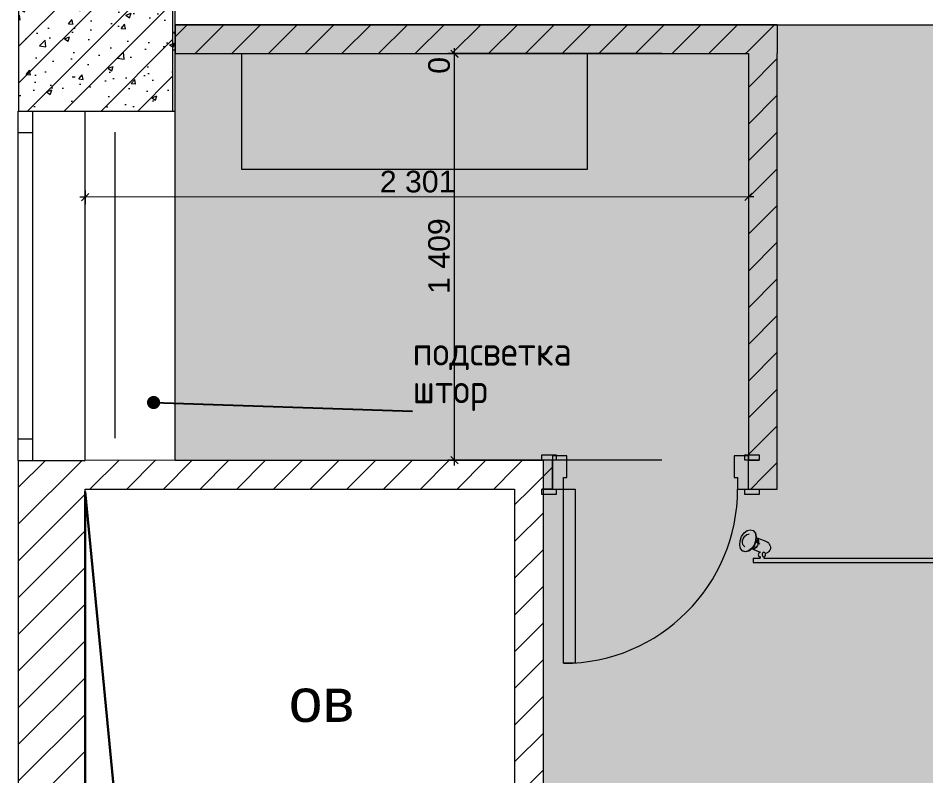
# Model space of a CAD drawing. Header units: millimetres. Extents: x 2336463 to 2579121, y 595385 to 778077.
# Drawn here: x 2369791 to 2372939, y 704307 to 706933 of the extents above; entities that cross this region are included whole.
import ezdxf

# ---------------------------------------------------------------- set-up
doc = ezdxf.new("R2010")
doc.units = ezdxf.units.MM
doc.header["$MEASUREMENT"] = 0
for name, color, linetype, lineweight in [('+стена с дверью_Ном._пера__1', 7, 'Continuous', 13), ('1 Планировка_Ном._пера__1', 7, 'Continuous', 13), ('MEP - Электрооборудование.ЭО_Ном._пера__1', 7, 'Continuous', 13), ('MEP - Электрооборудование.ЭО_Ном._пера__101', 252, 'Continuous', 5), ('Двери ARCHICAD_Ном._пера__1', 7, 'Continuous', 13), ('Окна ARCHICAD_Ном._пера__1', 7, 'Continuous', 13), ('сит план_Ном._пера__1', 7, 'Continuous', 13), ('сит план_Ном._пера__21', 7, 'Continuous', 30)]:
    doc.layers.add(name, color=color, linetype=linetype, lineweight=lineweight)
for name, color, linetype, lineweight, true_color in [('+стена с дверью_Ном._пера__243', 7, 'Continuous', 13, 0xe25822), ('MEP - Электрооборудование.ЭО_Ном._пера__58', 7, 'Continuous', 5, 0xdf0000), ('Интерьер - Мебель_Ном._пера__242', 7, 'Continuous', 13, 0x1b55b5), ('сит план_Ном._пера__87', 7, 'Continuous', 20, 0x6a6a6a)]:
    doc.layers.add(name, color=color, linetype=linetype, lineweight=lineweight, true_color=true_color)
for name, color, linetype in [('1 Планировка', 7, 'Continuous'), ('Интерьер - Мебель', 7, 'Continuous'), ('сит план', 7, 'Continuous')]:
    doc.layers.add(name, color=color, linetype=linetype)
doc.styles.add('СГЕНЕРИР_СТИЛЬ_1', font='arial.ttf')
doc.styles.add('СГЕНЕРИР_СТИЛЬ_3', font='isocp.shx')
doc.linetypes.add('Сварной шов', pattern='A,0,[2,Р”РёР·Р°Р№РЅ РїСЂРѕРµРєС‚ СЂР°Р±РѕС‡РёР№1.Shx,S=0.079365,R=0,X=0,Y=0],-17,0', length=17)
doc.dimstyles.new('СГЕНЕРИР_СТИЛЬ__1', dxfattribs={"dimtxt": 75, "dimasz": 23.75, "dimexe": 0.18, "dimexo": 300, "dimgap": 0, "dimtad": 1, "dimtih": 1, "dimtoh": 1, "dimdec": 0, "dimzin": 0, "dimdsep": 46, "dimtxsty": 'СГЕНЕРИР_СТИЛЬ_1', "dimblk": 'ARROWHEAD_6', "dimblk1": 'ARROWHEAD_6', "dimblk2": 'ARROWHEAD_6', "dimcen": 0.09, "dimclrd": 256, "dimclre": 256, "dimclrt": 256, "dimazin": 0, "dimtfac": 1, "dimtdec": 4, "dimtmove": 0, "dimatfit": 3, "dimfxl": 0, "dimtolj": 1, "dimtzin": 0, "dimarcsym": 0})
doc.dimstyles.new('СГЕНЕРИР_СТИЛЬ__11', dxfattribs={"dimtxt": 0.18, "dimasz": 91.2, "dimexe": 0.18, "dimexo": 0.0625, "dimgap": 0, "dimtad": 0, "dimtih": 1, "dimtoh": 1, "dimdec": 4, "dimzin": 0, "dimdsep": 46, "dimcen": 0.09, "dimadec": 0, "dimazin": 0, "dimtfac": 1, "dimtdec": 4, "dimtmove": 0, "dimatfit": 3, "dimldrblk": 'ARROWHEAD_11', "dimfxl": 0, "dimtolj": 1, "dimtzin": 0, "dimarcsym": 0})
doc.dimstyles.new('СГЕНЕРИР_СТИЛЬ__2', dxfattribs={"dimtxt": 75, "dimasz": 23.75, "dimexe": 0.18, "dimexo": 300, "dimgap": 0, "dimtad": 1, "dimdec": 0, "dimzin": 0, "dimdsep": 46, "dimtxsty": 'СГЕНЕРИР_СТИЛЬ_1', "dimblk": 'ARROWHEAD_6', "dimblk1": 'ARROWHEAD_6', "dimblk2": 'ARROWHEAD_6', "dimcen": 0.09, "dimclrd": 256, "dimclre": 256, "dimclrt": 256, "dimazin": 0, "dimtfac": 1, "dimtdec": 4, "dimtmove": 0, "dimatfit": 3, "dimfxl": 0, "dimtolj": 1, "dimtzin": 0, "dimarcsym": 0})
pattern_1 = [(45, (2086872.015, 585813.69), (-63.639609, 63.639609), [])]

# ---------------------------------------------------------------- blocks, each defined once
blk = doc.blocks.new('Перекрытие_259', base_point=(2370565.6, 706410.1))
at = {"layer": '1 Планировка_Ном._пера__1', "color": 7, "linetype": 'Continuous', "lineweight": 13, "flags": 128}
blk.add_lwpolyline([(2370565.6, 706410.1), (2371765.6, 706410.1), (2371765.6, 706810.1), (2370565.6, 706810.1)], close=True, dxfattribs=at)
blk = doc.blocks.new('Стена_1087', base_point=(2369792.4, 707821.3))
at = {"layer": 'сит план_Ном._пера__87', "linetype": 'Continuous', "lineweight": 20, "true_color": 0x6a6a6a}
h = blk.add_hatch(dxfattribs=at)
h.set_pattern_fill('Блоки_Бетонные_Эффективные', color=251, style=0, pattern_type=2)
h.set_pattern_definition(pattern_1)
h.paths.add_polyline_path([(2369792.4, 707821.3), (2369792.4, 706611.6), (2370327.4, 706611.6), (2370327.4, 707821.1)])
at = {"layer": 'сит план_Ном._пера__1', "color": 7, "linetype": 'Continuous', "lineweight": 13, "flags": 128}
for points in [[(2369792.4, 707821.3), (2369792.4, 706611.6)], [(2370327.4, 707821.1), (2369989.4, 707821.2)], [(2370327.4, 706611.6), (2370327.4, 707821.1)], [(2369792.4, 706611.6), (2370327.4, 706611.6)]]:
    blk.add_lwpolyline(points, dxfattribs=at)
blk = doc.blocks.new('Окно 25_5')
at = {"layer": 'Окна ARCHICAD_Ном._пера__1', "color": 7, "linetype": 'Continuous', "lineweight": 13}
for p, q in [((-605, 0), (605, 0)), ((-605, 0), (-530, 0)), ((-605, 0), (-605, -50)), ((-605, 0), (-605, -50)), ((-530, 0), (-530, -50)), ((-530, 0), (530, 0)), ((530, -50), (530, 0)), ((530, 0), (605, 0)), ((605, 0), (605, -50)), ((605, 0), (605, -50)), ((-530, -50), (-605, -50)), ((-605, -50), (-605, -232)), ((530, -50), (-530, -50)), ((605, -50), (530, -50)), ((605, -50), (605, -232)), ((-605, -232), (605, -232))]:
    blk.add_line(p, q, dxfattribs=at)
blk = doc.blocks.new('Стена_1088', base_point=(2369790.9, 706144.4))
at = {"layer": 'сит план_Ном._пера__87', "linetype": 'Continuous', "lineweight": 20, "true_color": 0x6a6a6a}
h = blk.add_hatch(dxfattribs=at)
h.set_pattern_fill('Блоки_Бетонные_Эффективные', color=251, style=0, pattern_type=2)
h.set_pattern_definition(pattern_1)
h.paths.add_polyline_path([(2370022.9, 705400.5), (2369790.9, 705400.5), (2369790.9, 703611.3), (2370022.9, 703611.3)])
at = {"layer": 'сит план_Ном._пера__1', "color": 7, "linetype": 'Continuous', "lineweight": 13}
for p, q in [((2369790.9, 706610.5), (2369840.9, 706610.5)), ((2369840.9, 706610.5), (2370022.9, 706610.5)), ((2369790.9, 705400.5), (2369840.9, 705400.5)), ((2369840.9, 705400.5), (2370022.9, 705400.5))]:
    blk.add_line(p, q, dxfattribs=at)
at = {"layer": 'сит план_Ном._пера__1', "color": 7, "linetype": 'Continuous', "lineweight": 13, "flags": 128}
for points in [[(2369790.9, 705400.5), (2369790.9, 703379.3)], [(2370022.9, 703611.3), (2370022.9, 705300.5)]]:
    blk.add_lwpolyline(points, dxfattribs=at)
at = {"layer": 'Окна ARCHICAD_Ном._пера__1', "color": 7, "linetype": 'Continuous', "lineweight": 13, "zscale": 1000, "rotation": 90.0000000000106}
blk.add_blockref('Окно 25_5', (2369790.9, 706005.5), dxfattribs=at)
blk = doc.blocks.new('Стена_1090', base_point=(2369790.9, 705400.4))
at = {"layer": 'сит план_Ном._пера__87', "linetype": 'Continuous', "lineweight": 20, "true_color": 0x6a6a6a}
h = blk.add_hatch(dxfattribs=at)
h.set_pattern_fill('Блоки_Бетонные_Эффективные', color=251, style=0, pattern_type=2)
h.set_pattern_definition(pattern_1)
h.paths.add_polyline_path([(2371512.9, 705401.1), (2370022.9, 705400.5), (2370022.9, 705300.5), (2371512.9, 705301.1)])
h = blk.add_hatch(dxfattribs=at)
h.set_pattern_fill('Блоки_Бетонные_Эффективные', color=251, style=0, pattern_type=2)
h.set_pattern_definition(pattern_1)
h.paths.add_polyline_path([(2371512.9, 705301.1), (2371612.9, 705301.1), (2371612.9, 705401.1)])
h = blk.add_hatch(dxfattribs=at)
h.set_pattern_fill('Блоки_Бетонные_Эффективные', color=251, style=0, pattern_type=2)
h.set_pattern_definition(pattern_1)
h.paths.add_polyline_path([(2371512.9, 705301.1), (2371612.9, 705401.1), (2371512.9, 705401.1)])
at = {"layer": 'сит план_Ном._пера__1', "color": 7, "linetype": 'Continuous', "lineweight": 13, "flags": 128}
for points in [[(2371612.9, 705401.1), (2370022.9, 705400.5)], [(2370022.9, 705300.5), (2371512.9, 705301.1)]]:
    blk.add_lwpolyline(points, dxfattribs=at)
blk = doc.blocks.new('Стена_1091', base_point=(2371612.9, 705401.1))
at = {"layer": 'сит план_Ном._пера__87', "linetype": 'Continuous', "lineweight": 20, "true_color": 0x6a6a6a}
h = blk.add_hatch(dxfattribs=at)
h.set_pattern_fill('Блоки_Бетонные_Эффективные', color=251, style=0, pattern_type=2)
h.set_pattern_definition(pattern_1)
h.paths.add_polyline_path([(2371512.9, 705301.1), (2371512.9, 703378.7), (2371612.9, 703378.7), (2371612.9, 705301.1)])
at = {"layer": 'сит план_Ном._пера__1', "color": 7, "linetype": 'Continuous', "lineweight": 13, "flags": 128}
for points in [[(2371512.9, 705301.1), (2371512.9, 703611.3)], [(2371612.9, 703378.7), (2371612.9, 705301.1)], [(2371612.9, 703378.7), (2371512.9, 703378.7)]]:
    blk.add_lwpolyline(points, dxfattribs=at)
blk = doc.blocks.new('Стена_1222', base_point=(2370335, 706810.5))
at = {"layer": 'сит план_Ном._пера__87', "linetype": 'Continuous', "lineweight": 20, "true_color": 0x6a6a6a}
h = blk.add_hatch(dxfattribs=at)
h.set_pattern_fill('Блоки_Бетонные_Эффективные', color=251, style=0, pattern_type=2)
h.set_pattern_definition(pattern_1)
h.paths.add_polyline_path([(2372323.6, 706910.5), (2370335, 706910.5), (2370335, 706810.5), (2372323.6, 706810.5)])
h = blk.add_hatch(dxfattribs=at)
h.set_pattern_fill('Блоки_Бетонные_Эффективные', color=251, style=0, pattern_type=2)
h.set_pattern_definition(pattern_1)
h.paths.add_polyline_path([(2372323.6, 706810.5), (2372423.6, 706810.5), (2372423.6, 706910.5)])
h = blk.add_hatch(dxfattribs=at)
h.set_pattern_fill('Блоки_Бетонные_Эффективные', color=251, style=0, pattern_type=2)
h.set_pattern_definition(pattern_1)
h.paths.add_polyline_path([(2372323.6, 706810.5), (2372423.6, 706910.5), (2372323.6, 706910.5)])
at = {"layer": 'сит план_Ном._пера__1', "color": 7, "linetype": 'Continuous', "lineweight": 13, "flags": 128}
for points in [[(2372423.6, 706910.5), (2370335, 706910.5)], [(2370335, 706910.5), (2370335, 706810.5)], [(2372423.6, 706910.5), (2372423.6, 706810.5)], [(2370335, 706810.5), (2372323.6, 706810.5)]]:
    blk.add_lwpolyline(points, dxfattribs=at)
blk = doc.blocks.new('Стена_1223', base_point=(2372423.6, 705401.1))
at = {"layer": 'сит план_Ном._пера__87', "linetype": 'Continuous', "lineweight": 20, "true_color": 0x6a6a6a}
h = blk.add_hatch(dxfattribs=at)
h.set_pattern_fill('Блоки_Бетонные_Эффективные', color=251, style=0, pattern_type=2)
h.set_pattern_definition(pattern_1)
h.paths.add_polyline_path([(2372423.6, 705401.1), (2372423.6, 706810.5), (2372323.6, 706810.5), (2372323.6, 705401.1)])
h = blk.add_hatch(dxfattribs=at)
h.set_pattern_fill('Блоки_Бетонные_Эффективные', color=251, style=0, pattern_type=2)
h.set_pattern_definition(pattern_1)
h.paths.add_polyline_path([(2372423.6, 705401.1), (2372323.6, 705401.1), (2372423.6, 705301.1)])
h = blk.add_hatch(dxfattribs=at)
h.set_pattern_fill('Блоки_Бетонные_Эффективные', color=251, style=0, pattern_type=2)
h.set_pattern_definition(pattern_1)
h.paths.add_polyline_path([(2372423.6, 705301.1), (2372324.2, 705400.6), (2372324.2, 705301.1)])
at = {"layer": 'сит план_Ном._пера__1', "color": 7, "linetype": 'Continuous', "lineweight": 13, "flags": 128}
for points in [[(2372323.6, 706810.5), (2372323.6, 705401.1)], [(2372423.6, 705301.1), (2372423.6, 706810.5)]]:
    blk.add_lwpolyline(points, dxfattribs=at)
blk = doc.blocks.new('Однопольная Дверь 25_7')
at = {"layer": 'Двери ARCHICAD_Ном._пера__1', "color": 7, "linetype": 'Continuous', "lineweight": 13}
for p, q in [((262, 0), (262, 604)), ((262, 604), (302, 604)), ((302, 604), (302, 0)), ((-377, 0), (-377, 19)), ((-377, 19), (-327, 19)), ((-327, 0), (-377, 0)), ((-340, 0), (-377, 0)), ((-340, 0), (-377, 0)), ((-302, 0), (-340, 0)), ((-340, 0), (-340, -115)), ((-340, 0), (-340, -100)), ((-340, 0), (-340, -100)), ((-327, 19), (-327, 0)), ((-302, -40), (-302, 0)), ((302, 0), (262, 0)), ((340, 0), (302, 0)), ((302, 0), (302, -40)), ((327, 19), (377, 19)), ((327, 0), (327, 19)), ((377, 0), (327, 0)), ((340, -115), (340, 0)), ((340, 0), (340, -100)), ((340, 0), (340, -100)), ((340, 0), (377, 0)), ((340, 0), (377, 0)), ((377, 19), (377, 0)), ((-290, -40), (-302, -40)), ((-290, -115), (-290, -40)), ((302, -40), (290, -40)), ((290, -40), (290, -115)), ((-377, -119), (-377, -100)), ((-377, -100), (-327, -100)), ((-340, -100), (-377, -100)), ((-340, -100), (-377, -100)), ((-327, -119), (-377, -119)), ((-340, -115), (-290, -115)), ((-327, -100), (-327, -119)), ((290, -115), (340, -115)), ((327, -100), (377, -100)), ((327, -119), (327, -100)), ((377, -119), (327, -119)), ((340, -100), (377, -100)), ((340, -100), (377, -100)), ((377, -100), (377, -119))]:
    blk.add_line(p, q, dxfattribs=at)
blk.add_arc((302, 0), 604, 90, 180, dxfattribs=at)
blk = doc.blocks.new('Стена_1224', base_point=(2371612.9, 705401.1))
at = {"layer": 'сит план_Ном._пера__87', "linetype": 'Continuous', "lineweight": 20, "true_color": 0x6a6a6a}
h = blk.add_hatch(dxfattribs=at)
h.set_pattern_fill('Блоки_Бетонные_Эффективные', color=251, style=0, pattern_type=2)
h.set_pattern_definition(pattern_1)
h.paths.add_polyline_path([(2371612.9, 705401.1), (2371612.9, 705301.1), (2371644.2, 705301.1), (2371644.2, 705401.1)])
at = {"layer": 'сит план_Ном._пера__1', "color": 7, "linetype": 'Continuous', "lineweight": 13}
for p, q in [((2371644.2, 705401.1), (2371607.2, 705401.1)), ((2371644.2, 705301.1), (2371644.2, 705401.1)), ((2372324.2, 705401.1), (2372361.2, 705401.1)), ((2372324.2, 705301.1), (2372324.2, 705401.1)), ((2371644.2, 705301.1), (2371607.2, 705301.1)), ((2372324.2, 705301.1), (2372361.2, 705301.1))]:
    blk.add_line(p, q, dxfattribs=at)
at = {"layer": 'сит план_Ном._пера__1', "color": 7, "linetype": 'Continuous', "lineweight": 13, "flags": 128}
for points in [[(2371644.2, 705401.1), (2371612.9, 705401.1)], [(2371612.9, 705301.1), (2371644.2, 705301.1)], [(2372324.2, 705301.1), (2372423.6, 705301.1)]]:
    blk.add_lwpolyline(points, dxfattribs=at)
at = {"layer": 'Двери ARCHICAD_Ном._пера__1', "color": 7, "linetype": 'Continuous', "lineweight": 13, "zscale": 1000, "rotation": 180}
blk.add_blockref('Однопольная Дверь 25_7', (2371984.2, 705301.1), dxfattribs=at)
blk = doc.blocks.new('Набор Источников Света Настенный 25_5')
at = {"layer": 'MEP - Электрооборудование.ЭО_Ном._пера__58', "color": 12, "linetype": 'Continuous', "lineweight": 5, "true_color": 0xdf0000}
for p, q in [((3000, 0), (-3000, 0)), ((3000, -8), (3000, 0)), ((-3008.7, -19.6), (-3009.8, -27.7)), ((-3009.8, -27.7), (-3008.8, -41.6)), ((-3004.6, -12.5), (-3008.7, -19.6)), ((-2998.2, -7.5), (-3004.6, -12.5)), ((-3000, -8), (-3000, 0)), ((-3000, -8.9), (-3000, -8)), ((-2997.6, -7.2), (-2998.2, -7.5)), ((-2990.2, -5.3), (-2997.6, -7.2)), ((-2990.2, -5.3), (-2982.8, -6.2)), ((-2982.1, -6.4), (-2982.8, -6.2)), ((-2982.1, -6.4), (-2975, -10.4)), ((-2975, -10.4), (-2970, -16.9)), ((-2970, -16.9), (-2967.9, -24.8)), ((-2967.1, -22.9), (-2967.9, -25.1)), ((-2967.9, -24.8), (-2966.9, -38.7)), ((-2965.4, -20.9), (-2967.1, -22.9)), ((-2966, -20), (-2963.3, -20)), ((-2963.3, -20), (-2965.4, -20.9)), ((-996.4, -16), (-2963.6, -16)), ((-2963.6, -20), (-2963.6, -16)), ((-2961.2, -20.3), (-2963.3, -20)), ((-2959.3, -21.8), (-2961.2, -20.3)), ((-2957.9, -24.2), (-2959.3, -21.8)), ((-2958.5, -33.1), (-2957.5, -30.3)), ((-2957.3, -27.2), (-2957.9, -24.2)), ((-2957.5, -30.3), (-2957.3, -27.2)), ((-1002.7, -27.6), (-1002.1, -24.5)), ((-1002.4, -30.6), (-1002.7, -27.6)), ((-1001.3, -33.3), (-1002.4, -30.6)), ((-1002.1, -24.5), (-1000.8, -22)), ((-1000.8, -22), (-998.9, -20.4)), ((-998.9, -20.4), (-996.7, -20)), ((-996.7, -20), (-994.5, -20.8)), ((-996.7, -20), (-994.1, -20)), ((-996.4, -20), (-996.4, -16)), ((-991.3, -29.3), (-995.6, -41.9)), ((-994.5, -20.8), (-992.7, -22.7)), ((-992.7, -22.7), (-991.6, -25.4)), ((-991.6, -25.4), (-991.3, -28.4)), ((-991.3, -28.4), (-991.6, -30.4)), ((-987.2, -22.5), (-991.3, -29.3)), ((-985.6, -20.7), (-987.2, -22.5)), ((-979.5, -16.4), (-985.6, -20.7)), ((-977.5, -16), (-983.6, -16)), ((-983.6, -19.3), (-983.6, -16)), ((-972.2, -15), (-979.5, -16.4)), ((-970.5, -14.7), (-972.2, -15)), ((-967.9, -15), (-970.5, -14.7)), ((-965, -15.8), (-967.9, -15)), ((-962.1, -16.9), (-965, -15.8)), ((983.6, -16), (-964.4, -16)), ((-959.7, -18.2), (-962.1, -16.9)), ((-958.1, -19.6), (-959.7, -18.2)), ((-958.1, -19.6), (-953.5, -24.8)), ((-952.6, -26.9), (-953.5, -24.8)), ((-952.6, -26.9), (-950.4, -34.4)), ((977.2, -27.5), (977.7, -24.5)), ((977.5, -30.6), (977.2, -27.5)), ((978.6, -33.3), (977.5, -30.6)), ((977.7, -24.5), (979, -22)), ((979, -22), (980.8, -20.4)), ((980.8, -20.4), (982.9, -20)), ((983.6, -20), (982.9, -20)), ((983.6, -21.4), (983.6, -16)), ((992.1, -27.5), (992.6, -24.5)), ((992.4, -30.6), (992.1, -27.5)), ((993.4, -33.3), (992.4, -30.6)), ((992.6, -24.5), (993.9, -22)), ((993.9, -22), (995.7, -20.4)), ((997.7, -20), (995, -20)), ((995.7, -20.4), (997.7, -20)), ((2963.6, -16), (996.4, -16)), ((996.4, -20), (996.4, -16)), ((997.7, -20), (999.8, -20.8)), ((999.8, -20.8), (1001.4, -22.7)), ((1002.3, -31.5), (1001, -34)), ((1001.4, -22.7), (1002.5, -25.4)), ((1005, -24.2), (1002.2, -24.8)), ((1002.8, -28.5), (1002.3, -31.5)), ((1002.5, -25.4), (1002.8, -28.5)), ((1005, -24.2), (1009.7, -25)), ((1009.7, -25), (1014.7, -27.4)), ((1015.6, -28), (1014.7, -27.4)), ((1015.6, -28), (1018, -29.9)), ((1018, -29.9), (1019.3, -31)), ((1019.3, -31), (1022.6, -35.3)), ((2957.6, -25.7), (2957.4, -28.8)), ((2957.4, -28.8), (2958.1, -31.8)), ((2958.7, -23), (2957.6, -25.7)), ((2960.5, -21), (2958.7, -23)), ((2962.7, -20), (2960.5, -21)), ((2965, -20.3), (2962.7, -20)), ((2965.2, -20), (2962.7, -20)), ((2963.6, -20), (2963.6, -16)), ((2967, -21.8), (2965, -20.3)), ((2968.5, -24.2), (2967, -21.8)), ((2967.9, -33), (2969, -30.3)), ((2969.2, -27.2), (2968.5, -24.2)), ((2969, -30.3), (2969.2, -27.2)), ((3000, -16), (2976.4, -16)), ((2976.4, -21.6), (2976.4, -16)), ((2978.4, -20.3), (2976.4, -20.1)), ((2980.4, -21.8), (2978.4, -20.3)), ((2981.9, -24.2), (2980.4, -21.8)), ((2981.3, -33), (2982.4, -30.3)), ((2982.6, -27.2), (2981.9, -24.2)), ((2982.4, -30.3), (2982.6, -27.2)), ((3000, -11.1), (3000, -8)), ((3000, -13.7), (3000, -11.1)), ((3000, -15.4), (3000, -13.7)), ((3000, -16), (3000, -15.4)), ((-3008.8, -41.6), (-3006.4, -77.3)), ((-2967.4, -32.3), (-2966.3, -34.2)), ((-2967.1, -36), (-2962.2, -36)), ((-2966.9, -38.7), (-2964.5, -74.4)), ((-2966.3, -34.2), (-2964.4, -35.7)), ((-2964.4, -35.7), (-2962.2, -36)), ((-2962.2, -36), (-2960.2, -35.1)), ((-2960.2, -35.1), (-2958.5, -33.1)), ((-995.6, -41.9), (-1006.7, -74.2)), ((-999.5, -35.2), (-1001.3, -33.3)), ((-997.3, -36), (-999.5, -35.2)), ((-995.1, -35.6), (-997.3, -36)), ((-997.3, -36), (-993.6, -36)), ((-993.2, -34), (-995.1, -35.6)), ((-992.3, -32.4), (-993.2, -34)), ((-955.7, -54.8), (-966.8, -87)), ((-951.4, -42.1), (-955.7, -54.8)), ((-950.4, -34.4), (-951.4, -42.1)), ((979.5, -43.4), (961.6, -67.2)), ((964.6, -63.9), (969.9, -62.7)), ((969.9, -62.7), (976.6, -63.9)), ((980.2, -35.2), (978.6, -33.3)), ((985.1, -36), (979.5, -43.4)), ((982.3, -36), (980.2, -35.2)), ((997.1, -36), (982.3, -36)), ((995.1, -35.2), (993.4, -33.3)), ((997.1, -36), (995.1, -35.2)), ((999.2, -35.6), (997.1, -36)), ((1001, -34), (999.2, -35.6)), ((1021.8, -56.2), (1014.8, -65.6)), ((1024.5, -50), (1021.8, -56.2)), ((1022.6, -35.3), (1024.3, -39.5)), ((1024.3, -39.5), (1024.8, -45.3)), ((1024.8, -45.3), (1024.5, -50)), ((2940.2, -53.7), (2940.7, -48.3)), ((2941.3, -58.3), (2940.2, -53.7)), ((2940.7, -48.3), (2942.6, -42.8)), ((2941.3, -58.3), (2943.4, -63.4)), ((2942.6, -42.8), (2945.8, -38.2)), ((2945.8, -38.2), (2949.7, -35.1)), ((2949.7, -35.1), (2954.3, -33.1)), ((2954.3, -33.1), (2958.2, -32)), ((2958.1, -31.8), (2959.6, -34.2)), ((2959.6, -34.2), (2961.6, -35.7)), ((2961.6, -35.7), (2963.9, -36)), ((2963.9, -36), (2966.1, -35)), ((2965.6, -36), (2963.9, -36)), ((2966.1, -35), (2967.9, -33)), ((2977.3, -36), (2975.6, -36)), ((2975.7, -36), (2980.6, -37.9)), ((2977.3, -36), (2979.5, -35)), ((2979.5, -35), (2981.3, -33)), ((2980.6, -37.9), (3005.1, -47.8)), ((2982.6, -66.8), (2985.4, -59.1)), ((2983.3, -66.8), (2985.9, -59.5)), ((2985.4, -59.1), (2989.9, -52.5)), ((2985.9, -59.5), (2990.2, -53.3)), ((2989.9, -52.5), (2995.4, -48.2)), ((2990.2, -53.3), (2995.5, -49.1)), ((2990.9, -52.7), (3000.1, -54.8)), ((2990.9, -75.2), (2996.1, -60.5)), ((2992.3, -75.8), (2997.6, -61.1)), ((2995.4, -48.2), (3001.1, -46.6)), ((2995.5, -49.1), (3000.9, -47.7)), ((2996.1, -60.5), (3004.7, -48.1)), ((2997.6, -61.1), (3006.1, -48.7)), ((3000.9, -47.7), (3004.3, -48.7)), ((3001.1, -46.6), (3005, -47.8)), ((3004.7, -48.1), (3015.2, -39.8)), ((3006.1, -48.7), (3016.7, -40.4)), ((3015.2, -39.8), (3026.1, -36.9)), ((3016.7, -40.4), (3027.6, -37.4)), ((3026.1, -36.9), (3035.7, -39.8)), ((3027.6, -37.4), (3037.2, -40.4)), ((3029.9, -54.6), (3031.1, -55.7)), ((3031.1, -55.7), (3035.1, -60.5)), ((3035.1, -60.5), (3036, -63)), ((3037.2, -40.4), (3035.7, -39.8)), ((3037.2, -40.4), (3044, -48.7)), ((3044, -48.7), (3047.1, -61.1)), ((3047.1, -61.1), (3045.9, -75.8)), ((-3010.5, -105.4), (-3004, -77.8)), ((-3006.4, -77.3), (-3006.4, -77.4)), ((-3006.4, -77.4), (-3004.6, -77.8)), ((-3001.4, -77.9), (-3005.3, -96.4)), ((-3004.6, -77.8), (-2999.9, -78)), ((-3000.7, -77.9), (-3004.3, -95)), ((-2998.5, -83.2), (-3004.2, -94.8)), ((-2999.9, -78), (-2993, -77.8)), ((-2998.2, -77.9), (-2998.5, -83.2)), ((-2993, -77.8), (-2985, -77.4)), ((-2985, -77.4), (-2977, -76.7)), ((-2977, -76.7), (-2971.1, -76)), ((-2972.6, -76.2), (-2971.5, -81.3)), ((-2957.8, -105.4), (-2971.7, -68.2)), ((-2971.5, -81.3), (-2967.3, -87.7)), ((-2971.3, -76), (-2961.1, -105.4)), ((-2957.1, -105.3), (-2970.8, -68.6)), ((-2968.2, -75.5), (-2965.9, -75.1)), ((-2965.9, -75.1), (-2964.5, -74.5)), ((-2964.5, -74.4), (-2964.5, -74.5)), ((-1030.4, -91.2), (-1033.9, -95)), ((-1021.7, -89.9), (-1030.4, -91.2)), ((-1013.3, -90.8), (-1021.7, -89.9)), ((-1021.4, -107.2), (-999.2, -74)), ((-1020.8, -107.7), (-998.3, -74)), ((-1016, -93.3), (-1018.1, -96.3)), ((-1000.5, -81.2), (-1017.6, -107.7)), ((-1013.9, -91.1), (-1016, -93.3)), ((-1009.5, -88.6), (-1013.9, -91.1)), ((-1008.2, -87.5), (-1009.5, -88.6)), ((-1006.7, -74.2), (-1005.5, -77.2)), ((-1006.7, -74.2), (-1006.7, -74.2)), ((-1005.5, -77.2), (-1002.8, -79.5)), ((-1000.7, -81.1), (-995.2, -84.2)), ((-995.2, -84.2), (-987.6, -87.1)), ((-987.6, -87.1), (-979.9, -89.1)), ((-979.9, -89.1), (-973.3, -89.8)), ((-975.7, -89.5), (-975.9, -90.5)), ((-975.9, -90.5), (-973.3, -102.7)), ((-972.8, -89.7), (-973.4, -102.1)), ((-973.3, -89.8), (-968.7, -89.1)), ((-972.2, -89.6), (-972.8, -103.8)), ((-969.8, -107.7), (-969.4, -89.2)), ((-968.7, -89.1), (-966.8, -87.1)), ((-966.8, -87), (-966.8, -87.1)), ((929.2, -87.9), (929.9, -78.2)), ((933.8, -99.3), (929.2, -87.9)), ((929.9, -78.2), (935.7, -71.7)), ((929.9, -78.2), (930.9, -76.9)), ((930.9, -76.9), (936.7, -70.4)), ((935.7, -71.7), (945.7, -69.5)), ((936.7, -70.4), (946.7, -68.1)), ((942.5, -94), (942.9, -88.4)), ((942.5, -94), (942.8, -96.9)), ((943.4, -86.7), (942.9, -88.4)), ((945.7, -69.5), (958.4, -71.7)), ((946.7, -68.1), (959.4, -70.4)), ((958.4, -71.7), (971.9, -78.2)), ((959.4, -70.4), (972.9, -76.9)), ((961.3, -71.3), (961.6, -67.3)), ((961.6, -67.3), (964.6, -63.9)), ((961.6, -67.2), (961.6, -67.3)), ((962.2, -71.7), (962.5, -67.8)), ((962.5, -67.8), (965.4, -64.6)), ((965.4, -64.6), (970.4, -63.5)), ((966.7, -73.3), (965.9, -73.5)), ((975.7, -64.4), (966.7, -73.3)), ((970.4, -63.5), (976.7, -64.6)), ((971.9, -78.2), (984.2, -87.9)), ((972.9, -76.9), (985.2, -86.6)), ((976.6, -63.9), (983.7, -67.3)), ((976.7, -64.6), (983.5, -67.8)), ((983.5, -67.8), (989.6, -72.7)), ((983.7, -67.3), (990.1, -72.4)), ((984.2, -87.9), (993.2, -99.3)), ((985.2, -86.6), (994.2, -98)), ((993.8, -77.9), (987.6, -89.4)), ((987.7, -86.5), (987.6, -89.7)), ((989.6, -72.7), (994.1, -78.4)), ((994.5, -78.4), (989.9, -92.6)), ((990.1, -72.4), (994.9, -78.4)), ((992.3, -95.6), (998.5, -73.5)), ((992.8, -96.2), (999.1, -73.9)), ((993.9, -92.8), (993.7, -92.9)), ((996.9, -89.4), (993.9, -92.8)), ((994.1, -78.4), (994.3, -79)), ((996, -88.9), (994.3, -90.8)), ((996.4, -84.1), (996, -88.9)), ((996.3, -83.9), (996.4, -84.1)), ((996.6, -82.7), (997.3, -84.4)), ((1014.8, -65.6), (996.9, -89.4)), ((997.3, -84.4), (996.9, -89.4)), ((996.9, -89.4), (996.9, -89.4)), ((2946.7, -67.4), (2943.4, -63.4)), ((2946.7, -67.4), (2951.7, -71.1)), ((2951.7, -71.1), (2961.6, -75.1)), ((2961.6, -75.1), (2987.1, -85.3)), ((2991, -74.8), (2976.9, -65.5)), ((2991.3, -73.9), (2977.4, -64.7)), ((2982, -74.5), (2982.4, -69.1)), ((2983.6, -81), (2982, -74.5)), ((2982.7, -74.1), (2983.1, -69.6)), ((2984.2, -80.3), (2982.7, -74.1)), ((2982.8, -73.1), (2990.6, -77.9)), ((2982.9, -66.8), (2991.9, -72.4)), ((2983.3, -67), (2983.3, -66.8)), ((2987.2, -85.4), (2983.6, -81)), ((2987.6, -84.4), (2984.2, -80.3)), ((2987.1, -85.3), (2987.2, -85.4)), ((2990, -86.2), (2987.2, -85.4)), ((2990, -85.2), (2987.6, -84.4)), ((2989.7, -89.9), (2990.9, -75.2)), ((2992.7, -102.3), (2989.7, -89.9)), ((2991.1, -90.4), (2992.3, -75.8)), ((2994.1, -102.9), (2991.1, -90.4)), ((3029.7, -91.6), (3024.2, -96)), ((3034.2, -85), (3029.7, -91.6)), ((3040.6, -90.4), (3032, -102.9)), ((3037, -77.3), (3034.2, -85)), ((3036, -63), (3037.7, -69.6)), ((3037.7, -69.6), (3037, -77.3)), ((3045.9, -75.8), (3040.6, -90.4)), ((-3020.7, -106.8), (-3023.4, -108)), ((-3023.4, -108), (-3020, -108.9)), ((-3023.2, -110), (-3023.4, -108)), ((-3023.2, -110), (-3019.8, -110.9)), ((-3012.3, -105.3), (-3020.7, -106.8)), ((-3020, -108.9), (-3011, -109.2)), ((-3019.8, -110.9), (-3010.9, -111.2)), ((-3010.4, -105), (-3012.3, -105.3)), ((-3011, -109.2), (-2997.9, -108.9)), ((-3010.9, -111.2), (-2997.7, -110.9)), ((-3008, -105.4), (-3010.5, -105.4)), ((-3007.4, -99.5), (-3008.3, -103.2)), ((-3008.3, -103.2), (-3007.9, -107)), ((-3004.2, -94.8), (-3007.4, -99.5)), ((-3006.4, -111.1), (-3004, -114.1)), ((-3004, -114.1), (-3000.5, -116.2)), ((-3000.5, -116.2), (-2999, -116.6)), ((-2999, -116.6), (-2982.6, -117.7)), ((-2997.9, -108.9), (-2982.5, -108)), ((-2997.7, -110.9), (-2982.4, -110)), ((-2966.3, -114.3), (-2982.6, -117.7)), ((-2982.5, -108), (-2967.3, -106.8)), ((-2982.4, -110), (-2967.2, -108.7)), ((-2967.3, -106.8), (-2954.6, -105.3)), ((-2967.2, -108.7), (-2954.5, -107.3)), ((-2966.3, -114.3), (-2965.1, -113.8)), ((-2962, -111.2), (-2965.1, -113.8)), ((-2960, -107.9), (-2962, -111.2)), ((-2961.1, -105.4), (-2957.8, -105.4)), ((-2955.9, -101.4), (-2958.6, -101.4)), ((-2957.1, -105.3), (-2957.8, -105.4)), ((-2947, -101.7), (-2955.9, -101.4)), ((-2954.6, -105.3), (-2946.3, -103.8)), ((-2954.5, -107.3), (-2946.1, -105.8)), ((-2943.6, -102.5), (-2947, -101.7)), ((-2946.3, -103.8), (-2943.6, -102.5)), ((-2946.1, -105.8), (-2943.4, -104.5)), ((-2943.4, -104.5), (-2943.6, -102.5)), ((-1034.5, -96.8), (-1033.9, -95)), ((-1034.5, -96.8), (-1032.2, -102.4)), ((-1033.9, -95), (-1031.6, -100.6)), ((-1032.2, -102.4), (-1024.5, -109)), ((-1031.6, -100.6), (-1023.9, -107.2)), ((-1024.5, -109), (-1012.5, -115.7)), ((-1023.9, -107.2), (-1011.9, -113.9)), ((-1021.4, -107.2), (-1020.8, -107.7)), ((-1017.6, -107.7), (-1020.8, -107.7)), ((-1018.1, -96.3), (-1019.2, -99.7)), ((-1012.5, -115.7), (-998.1, -121.3)), ((-1011.9, -113.9), (-997.5, -119.5)), ((-1010.8, -116.4), (-1006.1, -119)), ((-1006.1, -119), (-999.6, -121.5)), ((-999.6, -121.5), (-993.1, -123.2)), ((-998.1, -121.3), (-983.4, -125.1)), ((-997.5, -119.5), (-982.8, -123.3)), ((-993.1, -123.2), (-989.4, -123.6)), ((-983.4, -125.1), (-970.8, -126.4)), ((-982.8, -123.3), (-970.2, -124.6)), ((-973.3, -102.7), (-971.3, -107.7)), ((-971.4, -111.4), (-972.7, -114.7)), ((-971.3, -107.7), (-971.4, -111.4)), ((-971.3, -107.7), (-969.8, -107.7)), ((-970.8, -126.4), (-962, -125.1)), ((-970.2, -124.6), (-961.4, -123.3)), ((-968, -107.2), (-969.7, -106.3)), ((-960.2, -113.9), (-968, -107.2)), ((-962, -125.1), (-958.6, -121.3)), ((-961.4, -123.3), (-957.9, -119.5)), ((-957.9, -119.5), (-960.2, -113.9)), ((-958.6, -121.3), (-957.9, -119.5)), ((942.9, -110.7), (933.8, -99.3)), ((945.2, -102.9), (942.8, -96.9)), ((955.1, -120.4), (942.9, -110.7)), ((950, -108.9), (945.2, -102.9)), ((950, -108.9), (950.5, -109.6)), ((955.9, -113.9), (950.5, -109.6)), ((968.6, -126.9), (955.1, -120.4)), ((961.9, -116.7), (955.9, -113.9)), ((963.5, -117.4), (961.9, -116.7)), ((970.2, -118.6), (963.5, -117.4)), ((972.9, -118.1), (970.2, -118.6)), ((978.8, -116.8), (972.9, -118.1)), ((980.2, -115.8), (978.8, -116.8)), ((997.1, -120.4), (991.4, -126.9)), ((993.2, -99.3), (997.8, -110.7)), ((994.2, -98), (998.8, -109.4)), ((997.8, -110.7), (997.1, -120.4)), ((997.1, -120.4), (998.1, -119.1)), ((998.8, -109.4), (998.1, -119.1)), ((2999.6, -110.6), (2992.7, -102.3)), ((3001, -111.2), (2994.1, -102.9)), ((3001, -111.2), (2999.6, -110.6)), ((3010.6, -114.1), (3001, -111.2)), ((3021.5, -111.2), (3010.6, -114.1)), ((3014, -98.7), (3015.6, -98.8)), ((3022, -97.1), (3015.6, -98.8)), ((3032, -102.9), (3021.5, -111.2)), ((3022, -97.1), (3024.2, -96)), ((981.3, -129.2), (968.6, -126.9)), ((991.4, -126.9), (981.3, -129.2))]:
    blk.add_line(p, q, dxfattribs=at)
blk = doc.blocks.new('*D3918', base_point=(2086872, 585813.7))
at = {"layer": 'Интерьер - Мебель_Ном._пера__242', "color": 152, "linetype": 'Continuous', "lineweight": 13, "true_color": 0x1b55b5}
for p, q in [((2372323.8, 706510.5), (2372324, 706290.7)), ((2370023.1, 706312.6), (2370004.3, 706312.6)), ((2370035.6, 706325.1), (2370010.6, 706300.1)), ((2370023.1, 706336), (2370023.1, 706289.1)), ((2372324, 706314.2), (2370023.1, 706312.6)), ((2372311.5, 706301.7), (2372336.5, 706326.7)), ((2372342.7, 706314.2), (2372324, 706314.2))]:
    blk.add_line(p, q, dxfattribs=at)
at = {"layer": 'Интерьер - Мебель_Ном._пера__242', "color": 152, "lineweight": 13, "true_color": 0x1b55b5, "insert": (2371045.3, 706328.3), "char_height": 75, "attachment_point": 7, "rotation": 0.0396, "style": 'СГЕНЕРИР_СТИЛЬ_1'}
blk.add_mtext('\\A1;{\\pql;\\fArial|b0|i0|c204|p38;2\xa0301}', dxfattribs=at)
blk = doc.blocks.new('ARROWHEAD_6')
at = {"color": 0, "linetype": 'Continuous', "lineweight": 0}
for p, q in [((0, 0), (-1, 0)), ((-0.5, -0.5), (0.5, 0.5))]:
    blk.add_line(p, q, dxfattribs=at)
blk = doc.blocks.new('*D3919', base_point=(2086872, 585813.7))
at = {"layer": 'Интерьер - Мебель_Ном._пера__242', "color": 152, "linetype": 'Continuous', "lineweight": 13, "true_color": 0x1b55b5}
for p, q in [((2371291.6, 706823), (2371316.6, 706798)), ((2371316.6, 706797.6), (2371291.6, 706822.6)), ((2371327.6, 706810.1), (2370865.6, 706810.1)), ((2371304.1, 705401.1), (2371304.1, 706810.1)), ((2372023.6, 705401.1), (2371280.7, 705401.1)), ((2371291.6, 705413.6), (2371316.6, 705388.6)), ((2371304.1, 705382.4), (2371304.1, 705401.1))]:
    blk.add_line(p, q, dxfattribs=at)
at = {"layer": 'Интерьер - Мебель_Ном._пера__242', "color": 152, "lineweight": 13, "true_color": 0x1b55b5, "char_height": 75, "attachment_point": 7, "rotation": 90, "style": 'СГЕНЕРИР_СТИЛЬ_1'}
for s, insert in [('\\A1;{\\pql;\\fArial|b0|i0|c204|p38;0}', (2371289.1, 706740.7)), ('\\A1;{\\pql;\\fArial|b0|i0|c204|p38;1\xa0409}', (2371289.1, 705977.4))]:
    blk.add_mtext(s, dxfattribs=dict(at, insert=insert))
blk = doc.blocks.new('*D3920', base_point=(2086872, 585813.7))
at = {"layer": 'Интерьер - Мебель_Ном._пера__242', "color": 152, "linetype": 'Continuous', "lineweight": 13, "true_color": 0x1b55b5}
for p, q in [((2371291.6, 706823), (2371316.6, 706798)), ((2371316.6, 706797.6), (2371291.6, 706822.6)), ((2371304.1, 706810.5), (2371304.1, 706829.3)), ((2371327.6, 706810.1), (2370865.6, 706810.1)), ((2372023.6, 706810.5), (2371280.7, 706810.5)), ((2371304.1, 706810.1), (2371304.1, 706810.5))]:
    blk.add_line(p, q, dxfattribs=at)
blk = doc.blocks.new('ARROWHEAD_11')
at = {"color": 0, "linetype": 'Continuous', "lineweight": 0}
blk.add_line((0, 0), (-1, 0), dxfattribs=at)
at = {"color": 0, "linetype": 'Continuous', "lineweight": 0, "const_width": 0.25, "flags": 128}
blk.add_lwpolyline([(-0.125, 0, 1), (0.125, 0, 1)], format="xyb", close=True, dxfattribs=at)

msp = doc.modelspace()

# ---------------------------------------------------------------- hatches: boundary and pattern name
at = {"layer": '+стена с дверью_Ном._пера__243', "linetype": 'Continuous', "lineweight": 0, "true_color": 0x381608}
msp.add_hatch(color=28, dxfattribs=at).paths.add_polyline_path([(2370335, 706910.6), (2376987.6, 706910.6), (2376987.6, 709999), (2378815.9, 709999), (2378957.2, 709999), (2378957.2, 707032.4), (2378815.9, 707032.4), (2378815.9, 705401.1), (2378836, 705401.1), (2378836, 704006.7), (2378838.2, 704006.7), (2378838.2, 701204.4), (2377213, 701204.4), (2377213, 704006.7), (2376607.9, 704006.7), (2376607.9, 703610.7), (2371612.9, 703610.7), (2371612.9, 705400.5), (2370335, 705400.5)])
at = {"layer": 'сит план_Ном._пера__1', "linetype": 'Continuous', "lineweight": 13}
h = msp.add_hatch(dxfattribs=at)
h.set_pattern_fill('AR_CONC', style=0, pattern_type=2)
h.set_pattern_definition([(50, (2086872.01, 585813.69), (-182.18467, 15.939086), [19.05, -209.55]), (355, (2086872.01, 585813.69), (-35.24342, 191.05685), [15.24, -167.64058]), (100.451445, (2086887.2, 585812.36), (146.94125, 175.11775), [16.19001, -178.09024]), (46.1842, (2086872.01, 585864.49), (-271.07904, 42.04233), [28.575, -314.325]), (96.63556, (2086894.6, 585860.98), (237.40413, 247.42612), [24.28502, -267.1356]), (351.18415, (2086872.01, 585864.49), (237.40413, 247.42612), [22.85997, -251.45973]), (21, (2086897.41, 585851.79), (-151.61439, 102.2652), [19.05, -209.55]), (326, (2086897.41, 585851.79), (61.80203, 184.18797), [15.24, -167.64]), (71.451445, (2086910.05, 585843.26), (213.41642, 81.92277), [16.19001, -178.08994]), (37.5, (2086872.015, 585813.686), (3.088603, 84.555039), [0, -165.608, 0, -170.18, 0, -168.275]), (7.5, (2086872.015, 585813.69), (66.819663, 100.180575), [0, -97.028, 0, -161.798, 0, -64.135]), (327.5, (2086815.37, 585813.686), (-135.590595, 5.728744), [0, -63.5, 0, -198.12, 0, -262.89]), (317.5, (2086789.97, 585813.69), (148.12918, 25.42649), [0, -82.55, 0, -131.572, 0, -186.69])])
h.paths.add_polyline_path([(2370335, 707821.3), (2369792.4, 707821.3), (2369792.4, 706611.6), (2370335, 706611.6)])

# ---------------------------------------------------------------- linework, layer by layer
at = {"layer": '+стена с дверью_Ном._пера__1', "color": 7, "linetype": 'Continuous', "lineweight": 13, "flags": 128}
msp.add_lwpolyline([(2370335, 706910.6), (2376987.6, 706910.6), (2376987.6, 709999), (2378815.9, 709999), (2378957.2, 709999), (2378957.2, 707032.4), (2378815.9, 707032.4), (2378815.9, 705401.1), (2378836, 705401.1), (2378836, 704006.7), (2378838.2, 704006.7), (2378838.2, 701204.4), (2377213, 701204.4), (2377213, 704006.7), (2376607.9, 704006.7), (2376607.9, 703610.7), (2371612.9, 703610.7), (2371612.9, 705400.5), (2370335, 705400.5)], close=True, dxfattribs=at)
at = {"layer": 'MEP - Электрооборудование.ЭО_Ном._пера__58', "color": 12, "linetype": 'Сварной шов', "lineweight": 5, "true_color": 0xdf0000}
msp.add_line((2370126.4, 706538.3), (2370126.4, 705477.9), dxfattribs=at)
at = {"layer": 'сит план_Ном._пера__1', "color": 7, "linetype": 'Continuous', "lineweight": 13, "flags": 128}
msp.add_lwpolyline([(2370335, 707821.3), (2369792.4, 707821.3), (2369792.4, 706611.6), (2370335, 706611.6)], close=True, dxfattribs=at)
at = {"layer": 'сит план_Ном._пера__21', "color": 7, "linetype": 'Continuous', "lineweight": 30, "flags": 128}
msp.add_lwpolyline([(2370022.9, 705292.4), (2370144.9, 704034.6), (2371387.9, 703866.3), (2370022.9, 703866.3)], close=True, dxfattribs=at)

# ---------------------------------------------------------------- block references
at = {"layer": '1 Планировка', "color": 7, "linetype": 'Continuous', "lineweight": 13}
msp.add_blockref('Перекрытие_259', (2370565.6, 706410.1), dxfattribs=at)
at = {"layer": 'MEP - Электрооборудование.ЭО_Ном._пера__58', "color": 12, "linetype": 'Continuous', "lineweight": 5, "true_color": 0xdf0000, "zscale": 1000, "rotation": 180}
msp.add_blockref('Набор Источников Света Настенный 25_5', (2375340.6, 705045.9), dxfattribs=at)
at = {"layer": 'сит план', "color": 7, "lineweight": 13}
for name, p in [('Стена_1087', (2369792.4, 707821.3)), ('Стена_1222', (2370335, 706810.5)), ('Стена_1223', (2372423.6, 705401.1)), ('Стена_1088', (2369790.9, 706144.4)), ('Стена_1090', (2369790.9, 705400.4)), ('Стена_1224', (2371612.9, 705401.1)), ('Стена_1091', (2371612.9, 705401.1))]:
    msp.add_blockref(name, p, dxfattribs=at)

# ---------------------------------------------------------------- texts
at = {"layer": 'MEP - Электрооборудование.ЭО_Ном._пера__1', "color": 7, "linetype": 'Continuous', "lineweight": 13, "insert": (2371158.9, 705571.1), "char_height": 100, "attachment_point": 7, "line_spacing_factor": 0.784842, "style": 'СГЕНЕРИР_СТИЛЬ_3'}
msp.add_mtext('\\A1;{\\pql;\\Fisocp.shx;подсветка\\P\\pql;\\Fisocp.shx;штор}', dxfattribs=at)
at = {"layer": 'сит план_Ном._пера__1', "color": 7, "linetype": 'Continuous', "lineweight": 13, "insert": (2370729.5, 704643.8), "char_height": 150, "attachment_point": 1, "style": 'СГЕНЕРИР_СТИЛЬ_1'}
msp.add_mtext('\\A1;{\\pql;\\fArial|b0|i0|c204|p38;ов}', dxfattribs=at)

# ---------------------------------------------------------------- dimensions: what is measured, and where the dimension line sits
at = {"layer": 'Интерьер - Мебель', "color": 152, "linetype": 'Continuous', "lineweight": 13, "true_color": 0x1b55b5}
for base, p1, p2, angle, dimstyle, picture, middle, turn in [((2371304.1, 706810.5), (2370565.6, 706810.1), (2372323.6, 706810.5), 90, 'СГЕНЕРИР_СТИЛЬ__2', '*D3920', (2371251.6, 706769.3), 90), ((2371304.1, 706810.1), (2372323.6, 705401.1), (2370565.6, 706810.1), 90, 'СГЕНЕРИР_СТИЛЬ__2', '*D3919', (2371251.6, 706106.2), 90), ((2370023.1, 706312.6), (2372323.6, 706810.5), (2370022.9, 706610.5), 180.0396, 'СГЕНЕРИР_СТИЛЬ__1', '*D3918', (2371174.1, 706365.9), 0.0396)]:
    dim = msp.add_linear_dim(base=base, p1=p1, p2=p2, angle=angle, dimstyle=dimstyle, dxfattribs=at)
    dim.commit()
    dim.dimension.update_dxf_attribs({"geometry": picture, "text_midpoint": middle, "dimtype": 160, "text_rotation": turn})

# ---------------------------------------------------------------- leaders
at = {"layer": 'MEP - Электрооборудование.ЭО_Ном._пера__101', "color": 252, "linetype": 'Continuous', "lineweight": 5, "annotation_type": 0, "has_hookline": 1, "hookline_direction": 0, "text_width": 643.7}
msp.add_leader([(2370260.6, 705601), (2371158.9, 705571.1)], dimstyle='СГЕНЕРИР_СТИЛЬ__11', dxfattribs=at)

doc.saveas('drawing.dxf')
